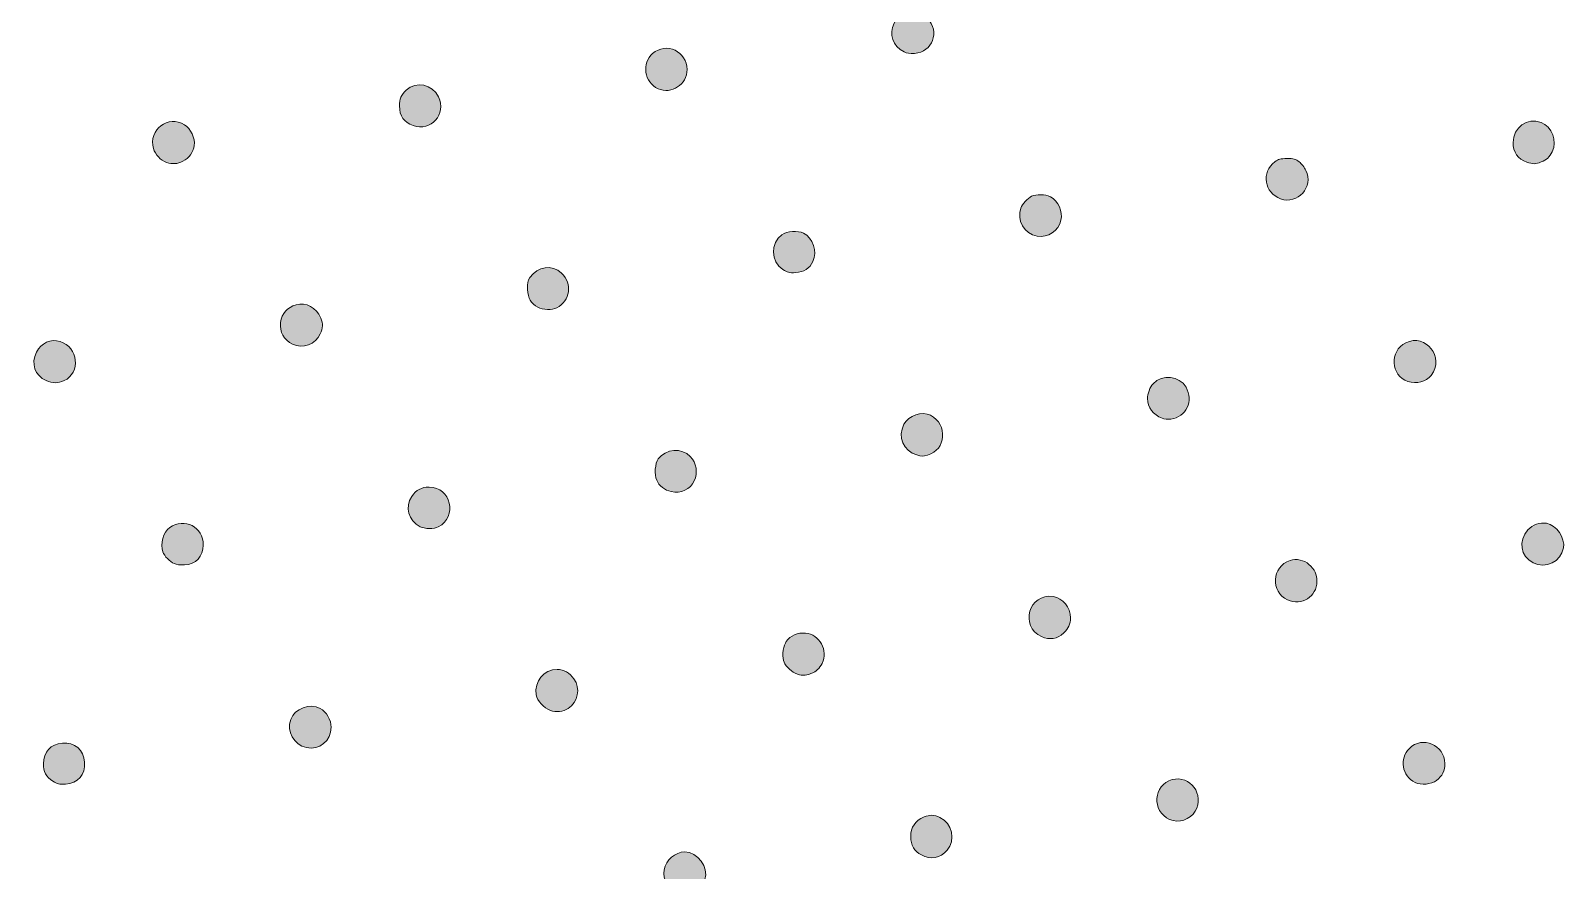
# Model space of a CAD drawing. Extents: x 0 to 500, y 2 to 498.
# Drawn here: x 243 to 364.4, y 363.2 to 429.5 of the extents above; entities that cross this region are included whole.
import ezdxf

# ---------------------------------------------------------------- set-up
doc = ezdxf.new("R2010")
doc.units = 0
doc.header["$MEASUREMENT"] = 0
doc.layers.add('LAYER_1', color=7, linetype='Continuous', lineweight=0)

# ---------------------------------------------------------------- blocks, each defined once
blk = doc.blocks.new('Block_0')
at = {"layer": 'LAYER_1', "true_color": 0x000000, "transparency": 33554687}
h = blk.add_hatch(color=18, dxfattribs=at)
h.dxf.hatch_style = 2
edge = h.paths.add_edge_path()
edge.add_spline(control_points=[(313.94, 430.5), (313.14, 431.34), (311.82, 431.13), (311.32, 430.1), (310.88, 429.21), (311.19, 428.33), (312.1, 427.84), (312.3, 427.73), (312.55, 427.7), (312.91, 427.72), (314.35, 427.81), (314.95, 429.44), (313.94, 430.5)], knot_values=[0, 0, 0, 0, 1, 1, 1, 2, 2, 2, 3, 3, 3, 4, 4, 4, 4], degree=3, periodic=0)
h = blk.add_hatch(color=18, dxfattribs=at)
h.dxf.hatch_style = 2
edge = h.paths.add_edge_path()
edge.add_spline(control_points=[(292.21, 427.72), (291.31, 426.96), (291.55, 425.42), (292.64, 424.93), (293.7, 424.45), (294.93, 425.27), (294.93, 426.44), (294.93, 427.88), (293.31, 428.64), (292.21, 427.72)], knot_values=[0, 0, 0, 0, 1, 1, 1, 2, 2, 2, 3, 3, 3, 3], degree=3, periodic=0)
h = blk.add_hatch(color=18, dxfattribs=at)
h.dxf.hatch_style = 2
edge = h.paths.add_edge_path()
edge.add_spline(control_points=[(272.72, 424.81), (272.33, 424.45), (272.19, 424.12), (272.19, 423.57), (272.19, 422.77), (272.54, 422.27), (273.27, 422.01), (274.67, 421.51), (275.93, 422.94), (275.28, 424.28), (274.79, 425.29), (273.53, 425.55), (272.72, 424.81)], knot_values=[0, 0, 0, 0, 1, 1, 1, 2, 2, 2, 3, 3, 3, 4, 4, 4, 4], degree=3, periodic=0)
h = blk.add_hatch(color=18, dxfattribs=at)
h.dxf.hatch_style = 2
edge = h.paths.add_edge_path()
edge.add_spline(control_points=[(255.96, 420.45), (256.05, 421), (255.68, 421.79), (255.2, 422.08), (253.89, 422.89), (252.33, 421.7), (252.73, 420.2), (252.86, 419.73), (253.31, 419.26), (253.77, 419.11), (254.27, 418.95), (254.62, 418.98), (255.07, 419.2), (255.57, 419.46), (255.88, 419.89), (255.96, 420.45)], knot_values=[0, 0, 0, 0, 1, 1, 1, 2, 2, 2, 3, 3, 3, 4, 4, 4, 5, 5, 5, 5], degree=3, periodic=0)
h = blk.add_hatch(color=18, dxfattribs=at)
h.dxf.hatch_style = 2
edge = h.paths.add_edge_path()
edge.add_spline(control_points=[(362.47, 419.14), (362.91, 419.32), (363.13, 419.52), (363.35, 419.95), (363.77, 420.77), (363.33, 421.94), (362.46, 422.26), (361.39, 422.67), (360.25, 421.86), (360.25, 420.69), (360.25, 419.92), (360.63, 419.38), (361.34, 419.13), (361.34, 419.13), (361.34, 419.13), (361.34, 419.13), (361.81, 418.96), (362.05, 418.96), (362.47, 419.14)], knot_values=[0, 0, 0, 0, 1, 1, 1, 2, 2, 2, 3, 3, 3, 4, 4, 4, 5, 5, 5, 6, 6, 6, 6], degree=3, periodic=0)
h = blk.add_hatch(color=18, dxfattribs=at)
h.dxf.hatch_style = 2
edge = h.paths.add_edge_path()
edge.add_spline(control_points=[(343.33, 419.16), (343.05, 419.38), (342.91, 419.41), (342.38, 419.41), (341.84, 419.41), (341.71, 419.38), (341.41, 419.15), (340.32, 418.32), (340.58, 416.7), (341.87, 416.23), (343.22, 415.74), (344.5, 417.18), (343.87, 418.47), (343.76, 418.71), (343.52, 419.02), (343.33, 419.16)], knot_values=[0, 0, 0, 0, 1, 1, 1, 2, 2, 2, 3, 3, 3, 4, 4, 4, 5, 5, 5, 5], degree=3, periodic=0)
h = blk.add_hatch(color=18, dxfattribs=at)
h.dxf.hatch_style = 2
edge = h.paths.add_edge_path()
edge.add_spline(control_points=[(323.66, 416.39), (323.27, 416.59), (322.54, 416.61), (322.18, 416.43), (321.84, 416.25), (321.45, 415.82), (321.33, 415.5), (320.97, 414.55), (321.6, 413.46), (322.62, 413.29), (323.5, 413.13), (324.3, 413.68), (324.5, 414.55), (324.66, 415.23), (324.28, 416.06), (323.66, 416.39)], knot_values=[0, 0, 0, 0, 1, 1, 1, 2, 2, 2, 3, 3, 3, 4, 4, 4, 5, 5, 5, 5], degree=3, periodic=0)
h = blk.add_hatch(color=18, dxfattribs=at)
h.dxf.hatch_style = 2
edge = h.paths.add_edge_path()
edge.add_spline(control_points=[(304.89, 411.28), (305.26, 412.04), (304.88, 413.17), (304.14, 413.51), (303.67, 413.74), (302.84, 413.68), (302.43, 413.39), (301.51, 412.73), (301.55, 411.26), (302.5, 410.65), (302.88, 410.4), (303, 410.37), (303.51, 410.4), (304.18, 410.44), (304.63, 410.73), (304.89, 411.28)], knot_values=[0, 0, 0, 0, 1, 1, 1, 2, 2, 2, 3, 3, 3, 4, 4, 4, 5, 5, 5, 5], degree=3, periodic=0)
h = blk.add_hatch(color=18, dxfattribs=at)
h.dxf.hatch_style = 2
edge = h.paths.add_edge_path()
edge.add_spline(control_points=[(285, 410.35), (284.24, 411.07), (283.12, 410.91), (282.5, 410), (282.31, 409.73), (282.29, 409.59), (282.32, 409.07), (282.35, 408.36), (282.59, 407.96), (283.12, 407.67), (283.53, 407.46), (284.26, 407.43), (284.62, 407.61), (285.71, 408.18), (285.89, 409.51), (285, 410.35)], knot_values=[0, 0, 0, 0, 1, 1, 1, 2, 2, 2, 3, 3, 3, 4, 4, 4, 5, 5, 5, 5], degree=3, periodic=0)
h = blk.add_hatch(color=18, dxfattribs=at)
h.dxf.hatch_style = 2
edge = h.paths.add_edge_path()
edge.add_spline(control_points=[(265.96, 406.81), (265.62, 407.64), (264.79, 408.09), (264.02, 407.86), (263.3, 407.64), (262.89, 407.17), (262.79, 406.45), (262.69, 405.71), (263.04, 405.08), (263.72, 404.75), (264.55, 404.36), (265.55, 404.72), (265.93, 405.55), (266.15, 406.03), (266.15, 406.35), (265.96, 406.81)], knot_values=[0, 0, 0, 0, 1, 1, 1, 2, 2, 2, 3, 3, 3, 4, 4, 4, 5, 5, 5, 5], degree=3, periodic=0)
h = blk.add_hatch(color=18, dxfattribs=at)
h.dxf.hatch_style = 2
edge = h.paths.add_edge_path()
edge.add_spline(control_points=[(351.76, 404.85), (350.46, 404.23), (350.58, 402.23), (351.93, 401.8), (352.62, 401.58), (353.37, 401.78), (353.77, 402.28), (354.88, 403.69), (353.36, 405.63), (351.76, 404.85)], knot_values=[0, 0, 0, 0, 1, 1, 1, 2, 2, 2, 3, 3, 3, 3], degree=3, periodic=0)
h = blk.add_hatch(color=18, dxfattribs=at)
h.dxf.hatch_style = 2
edge = h.paths.add_edge_path()
edge.add_spline(control_points=[(245.67, 401.86), (247.01, 402.47), (246.8, 404.53), (245.35, 404.96), (244.62, 405.18), (243.85, 404.83), (243.49, 404.12), (243.03, 403.2), (243.34, 402.28), (244.26, 401.86), (244.26, 401.86), (244.26, 401.86), (244.26, 401.86), (244.74, 401.64), (245.19, 401.64), (245.67, 401.86)], knot_values=[0, 0, 0, 0, 1, 1, 1, 2, 2, 2, 3, 3, 3, 4, 4, 4, 5, 5, 5, 5], degree=3, periodic=0)
h = blk.add_hatch(color=18, dxfattribs=at)
h.dxf.hatch_style = 2
edge = h.paths.add_edge_path()
edge.add_spline(control_points=[(334.39, 401.34), (333.85, 402.26), (332.5, 402.41), (331.78, 401.62), (331.55, 401.36), (331.33, 400.8), (331.34, 400.44), (331.34, 399.76), (331.8, 399.15), (332.5, 398.89), (332.66, 398.83), (332.97, 398.81), (333.2, 398.83), (334.39, 398.96), (335.01, 400.28), (334.39, 401.34)], knot_values=[0, 0, 0, 0, 1, 1, 1, 2, 2, 2, 3, 3, 3, 4, 4, 4, 5, 5, 5, 5], degree=3, periodic=0)
h = blk.add_hatch(color=18, dxfattribs=at)
h.dxf.hatch_style = 2
edge = h.paths.add_edge_path()
edge.add_spline(control_points=[(313.95, 395.98), (315.42, 396.38), (315.57, 398.39), (314.19, 399.12), (313.51, 399.47), (312.46, 399.12), (312.08, 398.41), (311.56, 397.42), (312.03, 396.29), (313.09, 395.99), (313.09, 395.99), (313.09, 395.99), (313.09, 395.99), (313.52, 395.87), (313.55, 395.86), (313.95, 395.98)], knot_values=[0, 0, 0, 0, 1, 1, 1, 2, 2, 2, 3, 3, 3, 4, 4, 4, 5, 5, 5, 5], degree=3, periodic=0)
h = blk.add_hatch(color=18, dxfattribs=at)
h.dxf.hatch_style = 2
edge = h.paths.add_edge_path()
edge.add_spline(control_points=[(295.18, 395.86), (294.52, 396.58), (293.26, 396.48), (292.65, 395.67), (292.4, 395.33), (292.33, 394.45), (292.53, 393.99), (292.7, 393.58), (293.18, 393.2), (293.67, 393.09), (294.44, 392.92), (295.19, 393.27), (295.5, 393.94), (295.8, 394.6), (295.68, 395.34), (295.18, 395.86)], knot_values=[0, 0, 0, 0, 1, 1, 1, 2, 2, 2, 3, 3, 3, 4, 4, 4, 5, 5, 5, 5], degree=3, periodic=0)
h = blk.add_hatch(color=18, dxfattribs=at)
h.dxf.hatch_style = 2
edge = h.paths.add_edge_path()
edge.add_spline(control_points=[(274.53, 393.45), (273.92, 393.45), (273.5, 393.22), (273.16, 392.71), (272.6, 391.88), (272.9, 390.8), (273.83, 390.32), (274.18, 390.14), (274.93, 390.13), (275.26, 390.3), (276.81, 391.11), (276.27, 393.45), (274.53, 393.45)], knot_values=[0, 0, 0, 0, 1, 1, 1, 2, 2, 2, 3, 3, 3, 4, 4, 4, 4], degree=3, periodic=0)
h = blk.add_hatch(color=18, dxfattribs=at)
h.dxf.hatch_style = 2
edge = h.paths.add_edge_path()
edge.add_spline(control_points=[(256.67, 388.86), (256.68, 390.29), (255.19, 391.08), (254.02, 390.25), (253.51, 389.89), (253.25, 388.95), (253.48, 388.33), (253.61, 387.98), (254.01, 387.56), (254.37, 387.4), (254.53, 387.32), (254.86, 387.28), (255.18, 387.3), (256.08, 387.35), (256.67, 387.96), (256.67, 388.86)], knot_values=[0, 0, 0, 0, 1, 1, 1, 2, 2, 2, 3, 3, 3, 4, 4, 4, 5, 5, 5, 5], degree=3, periodic=0)
h = blk.add_hatch(color=18, dxfattribs=at)
h.dxf.hatch_style = 2
edge = h.paths.add_edge_path()
edge.add_spline(control_points=[(362.9, 390.59), (362.35, 390.68), (361.8, 390.49), (361.42, 390.07), (360.64, 389.2), (360.83, 387.99), (361.84, 387.47), (362.84, 386.96), (364.03, 387.54), (364.24, 388.65), (364.38, 389.43), (363.67, 390.46), (362.9, 390.59)], knot_values=[0, 0, 0, 0, 1, 1, 1, 2, 2, 2, 3, 3, 3, 4, 4, 4, 4], degree=3, periodic=0)
h = blk.add_hatch(color=18, dxfattribs=at)
h.dxf.hatch_style = 2
edge = h.paths.add_edge_path()
edge.add_spline(control_points=[(344.11, 387.34), (343.73, 387.69), (343.11, 387.81), (342.62, 387.65), (341.16, 387.17), (341.04, 385.18), (342.42, 384.54), (343.53, 384.04), (344.74, 384.79), (344.74, 385.99), (344.74, 386.57), (344.57, 386.95), (344.11, 387.34)], knot_values=[0, 0, 0, 0, 1, 1, 1, 2, 2, 2, 3, 3, 3, 4, 4, 4, 4], degree=3, periodic=0)
h = blk.add_hatch(color=18, dxfattribs=at)
h.dxf.hatch_style = 2
edge = h.paths.add_edge_path()
edge.add_spline(control_points=[(325.25, 383.11), (325.25, 383.95), (324.65, 384.68), (323.88, 384.8), (321.97, 385.08), (321.2, 382.46), (322.96, 381.64), (323.6, 381.35), (324.22, 381.44), (324.72, 381.92), (325.1, 382.28), (325.25, 382.61), (325.25, 383.11)], knot_values=[0, 0, 0, 0, 1, 1, 1, 2, 2, 2, 3, 3, 3, 4, 4, 4, 4], degree=3, periodic=0)
h = blk.add_hatch(color=18, dxfattribs=at)
h.dxf.hatch_style = 2
edge = h.paths.add_edge_path()
edge.add_spline(control_points=[(305.61, 379.52), (306.12, 380.52), (305.41, 381.81), (304.29, 381.91), (303.73, 381.97), (303.08, 381.69), (302.78, 381.26), (302.56, 380.96), (302.44, 380.17), (302.55, 379.75), (302.64, 379.4), (303.07, 378.93), (303.49, 378.74), (303.95, 378.53), (304.28, 378.52), (304.73, 378.71), (305.18, 378.9), (305.39, 379.09), (305.61, 379.52)], knot_values=[0, 0, 0, 0, 1, 1, 1, 2, 2, 2, 3, 3, 3, 4, 4, 4, 5, 5, 5, 6, 6, 6, 6], degree=3, periodic=0)
h = blk.add_hatch(color=18, dxfattribs=at)
h.dxf.hatch_style = 2
edge = h.paths.add_edge_path()
edge.add_spline(control_points=[(285.99, 378.29), (285.65, 378.78), (285.19, 379.04), (284.66, 379.04), (283.61, 379.04), (282.83, 378.09), (283, 377.04), (283.08, 376.57), (283.61, 375.99), (284.12, 375.8), (284.58, 375.64), (285.12, 375.7), (285.54, 375.96), (286.31, 376.43), (286.52, 377.55), (285.99, 378.29)], knot_values=[0, 0, 0, 0, 1, 1, 1, 2, 2, 2, 3, 3, 3, 4, 4, 4, 5, 5, 5, 5], degree=3, periodic=0)
h = blk.add_hatch(color=18, dxfattribs=at)
h.dxf.hatch_style = 2
edge = h.paths.add_edge_path()
edge.add_spline(control_points=[(265.92, 375.96), (265.09, 376.4), (263.92, 375.96), (263.59, 375.08), (263.24, 374.15), (263.83, 373.08), (264.83, 372.86), (265.85, 372.63), (266.79, 373.41), (266.79, 374.47), (266.79, 375.04), (266.4, 375.71), (265.92, 375.96)], knot_values=[0, 0, 0, 0, 1, 1, 1, 2, 2, 2, 3, 3, 3, 4, 4, 4, 4], degree=3, periodic=0)
h = blk.add_hatch(color=18, dxfattribs=at)
h.dxf.hatch_style = 2
edge = h.paths.add_edge_path()
edge.add_spline(control_points=[(354.85, 371.61), (354.84, 373.09), (353.09, 373.83), (352.05, 372.8), (351.24, 371.98), (351.46, 370.64), (352.5, 370.11), (352.97, 369.87), (353.78, 369.95), (354.2, 370.27), (354.66, 370.62), (354.86, 371.03), (354.85, 371.61)], knot_values=[0, 0, 0, 0, 1, 1, 1, 2, 2, 2, 3, 3, 3, 4, 4, 4, 4], degree=3, periodic=0)
h = blk.add_hatch(color=18, dxfattribs=at)
h.dxf.hatch_style = 2
edge = h.paths.add_edge_path()
edge.add_spline(control_points=[(247.28, 371.7), (247.2, 372.7), (246.52, 373.29), (245.53, 373.22), (244.62, 373.15), (244.03, 372.51), (244.03, 371.59), (244.03, 370.98), (244.26, 370.54), (244.77, 370.22), (245.15, 369.98), (245.26, 369.95), (245.77, 369.98), (246.77, 370.04), (247.36, 370.71), (247.28, 371.7)], knot_values=[0, 0, 0, 0, 1, 1, 1, 2, 2, 2, 3, 3, 3, 4, 4, 4, 5, 5, 5, 5], degree=3, periodic=0)
h = blk.add_hatch(color=18, dxfattribs=at)
h.dxf.hatch_style = 2
edge = h.paths.add_edge_path()
edge.add_spline(control_points=[(333.3, 370.33), (331.79, 369.93), (331.65, 367.83), (333.09, 367.18), (333.81, 366.87), (334.72, 367.16), (335.12, 367.84), (335.88, 369.13), (334.72, 370.72), (333.3, 370.33)], knot_values=[0, 0, 0, 0, 1, 1, 1, 2, 2, 2, 3, 3, 3, 3], degree=3, periodic=0)
h = blk.add_hatch(color=18, dxfattribs=at)
h.dxf.hatch_style = 2
edge = h.paths.add_edge_path()
edge.add_spline(control_points=[(314.93, 367.34), (314.45, 367.56), (314.12, 367.57), (313.67, 367.38), (312.96, 367.08), (312.62, 366.58), (312.62, 365.82), (312.62, 365.15), (312.91, 364.66), (313.46, 364.38), (314.21, 363.99), (314.95, 364.13), (315.49, 364.75), (316.19, 365.55), (315.9, 366.9), (314.93, 367.34)], knot_values=[0, 0, 0, 0, 1, 1, 1, 2, 2, 2, 3, 3, 3, 4, 4, 4, 5, 5, 5, 5], degree=3, periodic=0)
h = blk.add_hatch(color=18, dxfattribs=at)
h.dxf.hatch_style = 2
edge = h.paths.add_edge_path()
edge.add_spline(control_points=[(294.74, 364.62), (293.99, 364.62), (293.25, 363.98), (293.11, 363.2), (292.98, 362.45), (293.51, 361.56), (294.21, 361.36), (295.16, 361.08), (296.04, 361.53), (296.34, 362.44), (296.66, 363.42), (295.78, 364.62), (294.74, 364.62)], knot_values=[0, 0, 0, 0, 1, 1, 1, 2, 2, 2, 3, 3, 3, 4, 4, 4, 4], degree=3, periodic=0)
at = {"layer": 'LAYER_1'}
for points, knots in [([(313.94, 430.5), (313.14, 431.34), (311.82, 431.13), (311.32, 430.1), (310.88, 429.21), (311.19, 428.33), (312.1, 427.84), (312.3, 427.73), (312.55, 427.7), (312.91, 427.72), (314.35, 427.81), (314.95, 429.44), (313.94, 430.5)], [0, 0, 0, 0, 1, 1, 1, 2, 2, 2, 3, 3, 3, 4, 4, 4, 4]), ([(292.21, 427.72), (291.31, 426.96), (291.55, 425.42), (292.64, 424.93), (293.7, 424.45), (294.93, 425.27), (294.93, 426.44), (294.93, 427.88), (293.31, 428.64), (292.21, 427.72)], [0, 0, 0, 0, 1, 1, 1, 2, 2, 2, 3, 3, 3, 3]), ([(272.72, 424.81), (272.33, 424.45), (272.19, 424.12), (272.19, 423.57), (272.19, 422.77), (272.54, 422.27), (273.27, 422.01), (274.67, 421.51), (275.93, 422.94), (275.28, 424.28), (274.79, 425.29), (273.53, 425.55), (272.72, 424.81)], [0, 0, 0, 0, 1, 1, 1, 2, 2, 2, 3, 3, 3, 4, 4, 4, 4]), ([(255.96, 420.45), (256.05, 421), (255.68, 421.79), (255.2, 422.08), (253.89, 422.89), (252.33, 421.7), (252.73, 420.2), (252.86, 419.73), (253.31, 419.26), (253.77, 419.11), (254.27, 418.95), (254.62, 418.98), (255.07, 419.2), (255.57, 419.46), (255.88, 419.89), (255.96, 420.45)], [0, 0, 0, 0, 1, 1, 1, 2, 2, 2, 3, 3, 3, 4, 4, 4, 5, 5, 5, 5]), ([(362.47, 419.14), (362.91, 419.32), (363.13, 419.52), (363.35, 419.95), (363.77, 420.77), (363.33, 421.94), (362.46, 422.26), (361.39, 422.67), (360.25, 421.86), (360.25, 420.69), (360.25, 419.92), (360.63, 419.38), (361.34, 419.13), (361.34, 419.13), (361.34, 419.13), (361.34, 419.13), (361.81, 418.96), (362.05, 418.96), (362.47, 419.14)], [0, 0, 0, 0, 1, 1, 1, 2, 2, 2, 3, 3, 3, 4, 4, 4, 5, 5, 5, 6, 6, 6, 6]), ([(343.33, 419.16), (343.05, 419.38), (342.91, 419.41), (342.38, 419.41), (341.84, 419.41), (341.71, 419.38), (341.41, 419.15), (340.32, 418.32), (340.58, 416.7), (341.87, 416.23), (343.22, 415.74), (344.5, 417.18), (343.87, 418.47), (343.76, 418.71), (343.52, 419.02), (343.33, 419.16)], [0, 0, 0, 0, 1, 1, 1, 2, 2, 2, 3, 3, 3, 4, 4, 4, 5, 5, 5, 5]), ([(323.66, 416.39), (323.27, 416.59), (322.54, 416.61), (322.18, 416.43), (321.84, 416.25), (321.45, 415.82), (321.33, 415.5), (320.97, 414.55), (321.6, 413.46), (322.62, 413.29), (323.5, 413.13), (324.3, 413.68), (324.5, 414.55), (324.66, 415.23), (324.28, 416.06), (323.66, 416.39)], [0, 0, 0, 0, 1, 1, 1, 2, 2, 2, 3, 3, 3, 4, 4, 4, 5, 5, 5, 5]), ([(304.89, 411.28), (305.26, 412.04), (304.88, 413.17), (304.14, 413.51), (303.67, 413.74), (302.84, 413.68), (302.43, 413.39), (301.51, 412.73), (301.55, 411.26), (302.5, 410.65), (302.88, 410.4), (303, 410.37), (303.51, 410.4), (304.18, 410.44), (304.63, 410.73), (304.89, 411.28)], [0, 0, 0, 0, 1, 1, 1, 2, 2, 2, 3, 3, 3, 4, 4, 4, 5, 5, 5, 5]), ([(285, 410.35), (284.24, 411.07), (283.12, 410.91), (282.5, 410), (282.31, 409.73), (282.29, 409.59), (282.32, 409.07), (282.35, 408.36), (282.59, 407.96), (283.12, 407.67), (283.53, 407.46), (284.26, 407.43), (284.62, 407.61), (285.71, 408.18), (285.89, 409.51), (285, 410.35)], [0, 0, 0, 0, 1, 1, 1, 2, 2, 2, 3, 3, 3, 4, 4, 4, 5, 5, 5, 5]), ([(265.96, 406.81), (265.62, 407.64), (264.79, 408.09), (264.02, 407.86), (263.3, 407.64), (262.89, 407.17), (262.79, 406.45), (262.69, 405.71), (263.04, 405.08), (263.72, 404.75), (264.55, 404.36), (265.55, 404.72), (265.93, 405.55), (266.15, 406.03), (266.15, 406.35), (265.96, 406.81)], [0, 0, 0, 0, 1, 1, 1, 2, 2, 2, 3, 3, 3, 4, 4, 4, 5, 5, 5, 5]), ([(351.76, 404.85), (350.46, 404.23), (350.58, 402.23), (351.93, 401.8), (352.62, 401.58), (353.37, 401.78), (353.77, 402.28), (354.88, 403.69), (353.36, 405.63), (351.76, 404.85)], [0, 0, 0, 0, 1, 1, 1, 2, 2, 2, 3, 3, 3, 3]), ([(245.67, 401.86), (247.01, 402.47), (246.8, 404.53), (245.35, 404.96), (244.62, 405.18), (243.85, 404.83), (243.49, 404.12), (243.03, 403.2), (243.34, 402.28), (244.26, 401.86), (244.26, 401.86), (244.26, 401.86), (244.26, 401.86), (244.74, 401.64), (245.19, 401.64), (245.67, 401.86)], [0, 0, 0, 0, 1, 1, 1, 2, 2, 2, 3, 3, 3, 4, 4, 4, 5, 5, 5, 5]), ([(334.39, 401.34), (333.85, 402.26), (332.5, 402.41), (331.78, 401.62), (331.55, 401.36), (331.33, 400.8), (331.34, 400.44), (331.34, 399.76), (331.8, 399.15), (332.5, 398.89), (332.66, 398.83), (332.97, 398.81), (333.2, 398.83), (334.39, 398.96), (335.01, 400.28), (334.39, 401.34)], [0, 0, 0, 0, 1, 1, 1, 2, 2, 2, 3, 3, 3, 4, 4, 4, 5, 5, 5, 5]), ([(313.95, 395.98), (315.42, 396.38), (315.57, 398.39), (314.19, 399.12), (313.51, 399.47), (312.46, 399.12), (312.08, 398.41), (311.56, 397.42), (312.03, 396.29), (313.09, 395.99), (313.09, 395.99), (313.09, 395.99), (313.09, 395.99), (313.52, 395.87), (313.55, 395.86), (313.95, 395.98)], [0, 0, 0, 0, 1, 1, 1, 2, 2, 2, 3, 3, 3, 4, 4, 4, 5, 5, 5, 5]), ([(295.18, 395.86), (294.52, 396.58), (293.26, 396.48), (292.65, 395.67), (292.4, 395.33), (292.33, 394.45), (292.53, 393.99), (292.7, 393.58), (293.18, 393.2), (293.67, 393.09), (294.44, 392.92), (295.19, 393.27), (295.5, 393.94), (295.8, 394.6), (295.68, 395.34), (295.18, 395.86)], [0, 0, 0, 0, 1, 1, 1, 2, 2, 2, 3, 3, 3, 4, 4, 4, 5, 5, 5, 5]), ([(274.53, 393.45), (273.92, 393.45), (273.5, 393.22), (273.16, 392.71), (272.6, 391.88), (272.9, 390.8), (273.83, 390.32), (274.18, 390.14), (274.93, 390.13), (275.26, 390.3), (276.81, 391.11), (276.27, 393.45), (274.53, 393.45)], [0, 0, 0, 0, 1, 1, 1, 2, 2, 2, 3, 3, 3, 4, 4, 4, 4]), ([(256.67, 388.86), (256.68, 390.29), (255.19, 391.08), (254.02, 390.25), (253.51, 389.89), (253.25, 388.95), (253.48, 388.33), (253.61, 387.98), (254.01, 387.56), (254.37, 387.4), (254.53, 387.32), (254.86, 387.28), (255.18, 387.3), (256.08, 387.35), (256.67, 387.96), (256.67, 388.86)], [0, 0, 0, 0, 1, 1, 1, 2, 2, 2, 3, 3, 3, 4, 4, 4, 5, 5, 5, 5]), ([(362.9, 390.59), (362.35, 390.68), (361.8, 390.49), (361.42, 390.07), (360.64, 389.2), (360.83, 387.99), (361.84, 387.47), (362.84, 386.96), (364.03, 387.54), (364.24, 388.65), (364.38, 389.43), (363.67, 390.46), (362.9, 390.59)], [0, 0, 0, 0, 1, 1, 1, 2, 2, 2, 3, 3, 3, 4, 4, 4, 4]), ([(344.11, 387.34), (343.73, 387.69), (343.11, 387.81), (342.62, 387.65), (341.16, 387.17), (341.04, 385.18), (342.42, 384.54), (343.53, 384.04), (344.74, 384.79), (344.74, 385.99), (344.74, 386.57), (344.57, 386.95), (344.11, 387.34)], [0, 0, 0, 0, 1, 1, 1, 2, 2, 2, 3, 3, 3, 4, 4, 4, 4]), ([(325.25, 383.11), (325.25, 383.95), (324.65, 384.68), (323.88, 384.8), (321.97, 385.08), (321.2, 382.46), (322.96, 381.64), (323.6, 381.35), (324.22, 381.44), (324.72, 381.92), (325.1, 382.28), (325.25, 382.61), (325.25, 383.11)], [0, 0, 0, 0, 1, 1, 1, 2, 2, 2, 3, 3, 3, 4, 4, 4, 4]), ([(305.61, 379.52), (306.12, 380.52), (305.41, 381.81), (304.29, 381.91), (303.73, 381.97), (303.08, 381.69), (302.78, 381.26), (302.56, 380.96), (302.44, 380.17), (302.55, 379.75), (302.64, 379.4), (303.07, 378.93), (303.49, 378.74), (303.95, 378.53), (304.28, 378.52), (304.73, 378.71), (305.18, 378.9), (305.39, 379.09), (305.61, 379.52)], [0, 0, 0, 0, 1, 1, 1, 2, 2, 2, 3, 3, 3, 4, 4, 4, 5, 5, 5, 6, 6, 6, 6]), ([(285.99, 378.29), (285.65, 378.78), (285.19, 379.04), (284.66, 379.04), (283.61, 379.04), (282.83, 378.09), (283, 377.04), (283.08, 376.57), (283.61, 375.99), (284.12, 375.8), (284.58, 375.64), (285.12, 375.7), (285.54, 375.96), (286.31, 376.43), (286.52, 377.55), (285.99, 378.29)], [0, 0, 0, 0, 1, 1, 1, 2, 2, 2, 3, 3, 3, 4, 4, 4, 5, 5, 5, 5]), ([(265.92, 375.96), (265.09, 376.4), (263.92, 375.96), (263.59, 375.08), (263.24, 374.15), (263.83, 373.08), (264.83, 372.86), (265.85, 372.63), (266.79, 373.41), (266.79, 374.47), (266.79, 375.04), (266.4, 375.71), (265.92, 375.96)], [0, 0, 0, 0, 1, 1, 1, 2, 2, 2, 3, 3, 3, 4, 4, 4, 4]), ([(354.85, 371.61), (354.84, 373.09), (353.09, 373.83), (352.05, 372.8), (351.24, 371.98), (351.46, 370.64), (352.5, 370.11), (352.97, 369.87), (353.78, 369.95), (354.2, 370.27), (354.66, 370.62), (354.86, 371.03), (354.85, 371.61)], [0, 0, 0, 0, 1, 1, 1, 2, 2, 2, 3, 3, 3, 4, 4, 4, 4]), ([(247.28, 371.7), (247.2, 372.7), (246.52, 373.29), (245.53, 373.22), (244.62, 373.15), (244.03, 372.51), (244.03, 371.59), (244.03, 370.98), (244.26, 370.54), (244.77, 370.22), (245.15, 369.98), (245.26, 369.95), (245.77, 369.98), (246.77, 370.04), (247.36, 370.71), (247.28, 371.7)], [0, 0, 0, 0, 1, 1, 1, 2, 2, 2, 3, 3, 3, 4, 4, 4, 5, 5, 5, 5]), ([(333.3, 370.33), (331.79, 369.93), (331.65, 367.83), (333.09, 367.18), (333.81, 366.87), (334.72, 367.16), (335.12, 367.84), (335.88, 369.13), (334.72, 370.72), (333.3, 370.33)], [0, 0, 0, 0, 1, 1, 1, 2, 2, 2, 3, 3, 3, 3]), ([(314.93, 367.34), (314.45, 367.56), (314.12, 367.57), (313.67, 367.38), (312.96, 367.08), (312.62, 366.58), (312.62, 365.82), (312.62, 365.15), (312.91, 364.66), (313.46, 364.38), (314.21, 363.99), (314.95, 364.13), (315.49, 364.75), (316.19, 365.55), (315.9, 366.9), (314.93, 367.34)], [0, 0, 0, 0, 1, 1, 1, 2, 2, 2, 3, 3, 3, 4, 4, 4, 5, 5, 5, 5]), ([(294.74, 364.62), (293.99, 364.62), (293.25, 363.98), (293.11, 363.2), (292.98, 362.45), (293.51, 361.56), (294.21, 361.36), (295.16, 361.08), (296.04, 361.53), (296.34, 362.44), (296.66, 363.42), (295.78, 364.62), (294.74, 364.62)], [0, 0, 0, 0, 1, 1, 1, 2, 2, 2, 3, 3, 3, 4, 4, 4, 4])]:
    blk.add_open_spline(points, degree=3, knots=knots, dxfattribs=at)

msp = doc.modelspace()

# ---------------------------------------------------------------- block references
at = {"layer": 'LAYER_1'}
msp.add_blockref('Block_0', (0, 0), dxfattribs=at)

doc.saveas('drawing.dxf')
